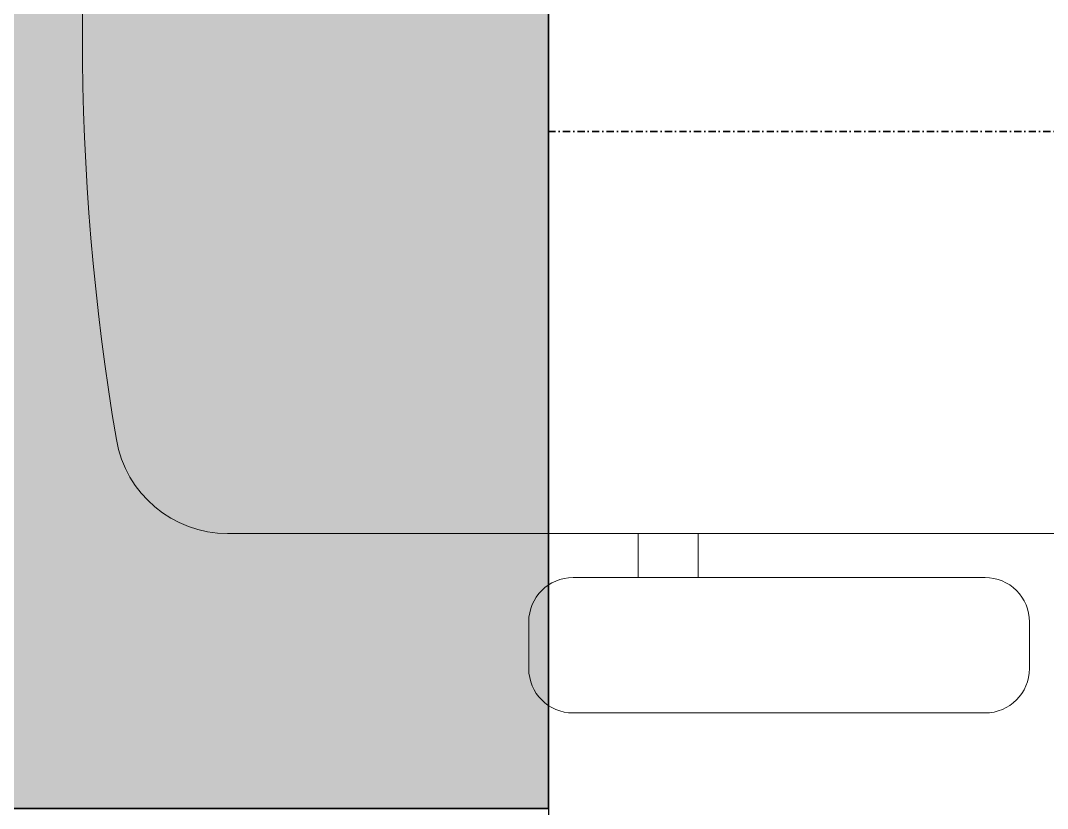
# Model space of a CAD drawing. Extents: x -12260 to 184725, y -29287 to 19916.
# Drawn here: x 32241.9 to 32696.9, y -12230 to -11880.8 of the extents above; entities that cross this region are included whole.
import ezdxf
from ezdxf.enums import TextEntityAlignment as Align

# ---------------------------------------------------------------- set-up
doc = ezdxf.new("R2010")
doc.units = 0
doc.header["$LTSCALE"] = 0.25
doc.linetypes.add('DASHDOT', pattern=[25.4, 12.7, -6.35, 0, -6.35])
doc.layers.add('01-First Floor-FUR$0$FALSE CEILING', color=251, linetype='Continuous')
for name, color, linetype, lineweight in [('01-First Floor-FUR$0$LOADING', 253, 'Continuous', 5), ('01-First Floor-FUR$0$NEW Wall', 166, 'Continuous', 5), ('E-LITE-CIRC-NUMB', 6, 'Continuous', 25), ('E-LITE-CLNG', 150, 'Continuous', 35), ('E-LITE-CLNG-CNDT', 6, 'DASHDOT', 35), ('E-LITE-CTRL', 6, 'Continuous', 25), ('E-LITE-IDEN', 6, 'Continuous', 25)]:
    doc.layers.add(name, color=color, linetype=linetype, lineweight=lineweight)
doc.styles.add('DC_SIMPLEX', font='SIMPLEX.shx', dxfattribs={"width": 0.7})

# ---------------------------------------------------------------- blocks, each defined once
blk = doc.blocks.new('*U226')
h = blk.add_hatch(color=254)
h.dxf.hatch_style = 1
h.paths.add_polyline_path([(-300, 300), (-300, -300), (300, -300), (300, 300)])
edge = h.paths.add_edge_path(flags=16)
edge.add_arc((0, 0), 45, 0, 360)
blk.add_lwpolyline([(-300, 300), (-300, -300), (300, -300), (300, 300)], close=True)
at = {"layer": 'E-LITE-CIRC-NUMB', "style": 'DC_SIMPLEX', "width": 0.7, "flags": 8}
blk.add_attdef('CIRCUIT', text='', height=200, rotation=0, dxfattribs=at).set_placement((-473.9, 300), align=Align.RIGHT)
at = {"layer": 'E-LITE-CTRL', "style": 'DC_SIMPLEX', "width": 0.7, "flags": 8}
blk.add_attdef('CONTROL', (1118.9, -935), '', height=200, rotation=360, dxfattribs=at)
at = {"layer": 'E-LITE-IDEN', "style": 'DC_SIMPLEX', "width": 0.7, "flags": 8}
blk.add_attdef('TYPE', (460.41, 457.65), '', height=200, rotation=360, dxfattribs=at)
blk = doc.blocks.new('*X334')
at = {"color": 0}
for p, q in [((5, 3), (5, 3)), ((5, 3), (5, 3)), ((5, 3), (5, 3)), ((5, 3), (5, 3)), ((5, 3), (5, 3)), ((5, 3), (5, 3)), ((5, 3), (5, 3)), ((5, 3), (5, 3)), ((5, 3), (5, 3)), ((5, 3), (5, 3)), ((5, 3), (5, 3)), ((5, 3), (5, 3)), ((5, 3), (5, 3)), ((5, 3), (5, 3)), ((5, 3), (5, 3)), ((5, 3), (5, 3)), ((5, 3), (5, 3)), ((5, 3), (5, 3)), ((5, 3), (5, 3)), ((5, 3), (5, 3)), ((5, 3), (5, 3)), ((5, 3), (5, 3)), ((5, 3), (5, 3)), ((5, 3), (5, 3)), ((5, 3), (5, 3)), ((5, 3), (5, 3)), ((5, 3), (5, 3)), ((5, 3), (5, 3)), ((5, 3), (5, 3)), ((5, 3), (5, 3)), ((5, 3), (5, 3)), ((5, 3), (5, 3)), ((5, 3), (5, 3)), ((5, 3), (5, 3)), ((5, 3), (5, 3)), ((5, 3), (5, 3)), ((5, 3), (5, 3)), ((5, 3), (5, 3)), ((5, 3), (5, 3)), ((5, 3), (5, 3)), ((5, 3), (5, 3)), ((5, 3), (5, 3)), ((5, 3), (5, 3)), ((5, 3), (5, 3)), ((5, 3), (5, 3)), ((5, 3), (5, 3)), ((5, 3), (5, 3)), ((5, 3), (5, 3)), ((5, 3), (5, 3)), ((5, 3), (5, 3)), ((5, 3), (5, 3)), ((5, 3), (5, 3)), ((5, 3), (5, 3)), ((5, 3), (5, 3)), ((5, 3), (5, 3)), ((5, 3), (5, 3)), ((5, 3), (5, 3)), ((5, 3), (5, 3)), ((5, 3), (5, 3)), ((5, 3), (5, 3)), ((5, 3), (5, 3)), ((5, 3), (5, 3)), ((5, 3), (5, 3)), ((5, 3), (5, 3)), ((5, 3), (5, 3)), ((5, 3), (5, 3)), ((6, 3), (5, 3)), ((5, 3), (5, 3)), ((6, 3), (5, 3)), ((5, 3), (5, 3)), ((6, 3), (5, 3)), ((5, 3), (5, 3)), ((6, 3), (5, 3)), ((5, 3), (5, 3)), ((5, 3), (5, 3)), ((5, 3), (5, 3)), ((5, 3), (5, 3)), ((5, 3), (5, 3)), ((5, 3), (5, 3)), ((5, 3), (5, 3)), ((5, 3), (5, 3)), ((5, 3), (5, 3)), ((5, 3), (5, 3)), ((5, 3), (5, 3)), ((5, 3), (5, 3)), ((5, 3), (5, 3)), ((5, 3), (5, 3)), ((5, 3), (5, 3)), ((5, 3), (5, 3)), ((5, 3), (5, 3)), ((5, 3), (5, 3)), ((5, 3), (5, 3)), ((5, 3), (5, 3)), ((5, 3), (5, 3)), ((5, 3), (5, 3)), ((5, 3), (5, 3)), ((6, 3), (6, 3)), ((6, 3), (6, 3)), ((6, 3), (6, 3)), ((6, 3), (6, 3)), ((6, 3), (6, 3)), ((6, 3), (6, 3)), ((6, 3), (6, 3)), ((6, 3), (6, 3)), ((6, 3), (6, 3)), ((6, 3), (6, 3)), ((6, 3), (6, 3)), ((6, 3), (6, 3)), ((6, 3), (6, 3)), ((6, 3), (6, 3)), ((6, 3), (6, 3)), ((6, 3), (6, 3)), ((6, 3), (6, 3)), ((6, 3), (6, 3)), ((6, 3), (6, 3)), ((6, 3), (6, 3)), ((6, 3), (6, 3)), ((6, 3), (6, 3)), ((6, 3), (6, 3)), ((6, 3), (6, 3)), ((6, 3), (6, 3)), ((6, 3), (6, 3)), ((6, 3), (6, 3)), ((6, 3), (6, 3)), ((6, 3), (6, 3)), ((6, 3), (6, 3)), ((6, 3), (6, 3)), ((6, 3), (6, 3)), ((6, 3), (6, 3)), ((6, 3), (6, 3)), ((6, 3), (6, 3)), ((6, 3), (6, 3)), ((6, 3), (6, 3)), ((6, 3), (6, 3)), ((6, 3), (6, 3)), ((6, 3), (6, 3)), ((6, 3), (6, 3)), ((6, 3), (6, 3)), ((6, 3), (6, 3)), ((6, 3), (6, 3)), ((6, 3), (6, 3)), ((6, 3), (6, 3)), ((6, 3), (6, 3)), ((6, 3), (6, 3)), ((6, 3), (6, 3)), ((6, 3), (6, 3)), ((6, 3), (6, 3)), ((6, 3), (6, 3)), ((6, 3), (6, 3)), ((6, 3), (6, 3)), ((6, 3), (6, 3)), ((6, 3), (6, 3)), ((6, 3), (6, 3)), ((6, 3), (6, 3)), ((6, 3), (6, 3)), ((6, 3), (6, 3)), ((6, 3), (6, 3)), ((6, 3), (6, 3)), ((6, 3), (6, 3)), ((6, 3), (6, 3)), ((6, 3), (6, 3)), ((6, 3), (6, 3)), ((6, 3), (6, 3)), ((6, 3), (6, 3)), ((6, 3), (6, 3)), ((6, 3), (6, 3)), ((6, 3), (6, 3)), ((6, 3), (6, 3)), ((6, 3), (6, 3)), ((6, 3), (6, 3)), ((6, 3), (6, 3)), ((6, 3), (6, 3)), ((6, 3), (6, 3)), ((6, 3), (6, 3)), ((6, 3), (6, 3)), ((6, 3), (6, 3)), ((6, 3), (6, 3)), ((6, 3), (6, 3)), ((6, 3), (6, 3)), ((6, 3), (6, 3)), ((6, 3), (6, 3)), ((6, 3), (6, 3)), ((6, 3), (6, 3)), ((6, 3), (6, 3)), ((6, 3), (6, 3)), ((6, 3), (6, 3)), ((6, 3), (6, 3)), ((6, 3), (6, 3)), ((6, 3), (6, 3)), ((6, 3), (6, 3)), ((6, 3), (6, 3)), ((6, 3), (6, 3)), ((6, 3), (6, 3)), ((6, 3), (6, 3)), ((6, 3), (6, 3)), ((6, 3), (6, 3)), ((6, 3), (6, 3)), ((6, 3), (6, 3)), ((6, 3), (6, 3)), ((6, 3), (6, 3)), ((6, 3), (6, 3)), ((6, 3), (6, 3)), ((6, 3), (6, 3)), ((6, 3), (6, 3)), ((6, 3), (6, 3)), ((6, 3), (6, 3)), ((6, 3), (6, 3)), ((6, 3), (6, 3)), ((6, 3), (6, 3)), ((6, 3), (6, 3)), ((6, 3), (6, 3)), ((6, 3), (6, 3)), ((6, 3), (6, 3)), ((6, 3), (6, 3)), ((6, 3), (6, 3)), ((6, 3), (6, 3)), ((6, 3), (6, 3)), ((6, 3), (6, 3)), ((6, 3), (6, 3)), ((6, 3), (6, 3)), ((6, 3), (6, 3)), ((6, 3), (6, 3)), ((6, 3), (6, 3)), ((6, 3), (6, 3)), ((6, 3), (6, 3)), ((6, 3), (6, 3)), ((6, 3), (6, 3)), ((6, 3), (6, 3)), ((6, 3), (6, 3)), ((6, 3), (6, 3)), ((6, 3), (6, 3)), ((6, 3), (6, 3)), ((6, 3), (6, 3)), ((6, 3), (6, 3)), ((6, 3), (6, 3)), ((6, 3), (6, 3)), ((6, 3), (6, 3)), ((6, 3), (6, 3)), ((6, 3), (6, 3)), ((6, 3), (6, 3)), ((6, 3), (6, 3)), ((6, 3), (6, 3)), ((6, 3), (6, 3)), ((6, 3), (6, 3)), ((6, 3), (6, 3)), ((6, 3), (6, 3)), ((6, 3), (6, 3)), ((6, 3), (6, 3)), ((6, 3), (6, 3)), ((6, 3), (6, 3)), ((6, 3), (6, 3)), ((6, 3), (6, 3)), ((6, 3), (6, 3)), ((6, 3), (6, 3)), ((6, 3), (6, 3)), ((6, 3), (6, 3)), ((6, 3), (6, 3)), ((6, 3), (6, 3)), ((6, 3), (6, 3)), ((6, 3), (6, 3)), ((6, 3), (6, 3)), ((6, 3), (6, 3)), ((6, 3), (6, 3)), ((6, 3), (6, 3)), ((6, 3), (6, 3)), ((6, 3), (6, 3)), ((6, 3), (6, 3)), ((6, 3), (6, 3)), ((6, 3), (6, 3)), ((6, 3), (6, 3)), ((6, 3), (6, 3)), ((6, 3), (6, 3)), ((6, 3), (6, 3)), ((6, 3), (6, 3)), ((6, 3), (6, 3)), ((6, 3), (6, 3)), ((6, 3), (6, 3)), ((6, 3), (6, 3)), ((6, 3), (6, 3)), ((6, 3), (6, 3)), ((6, 3), (6, 3)), ((6, 3), (6, 3)), ((6, 3), (6, 3)), ((6, 3), (6, 3)), ((6, 3), (6, 3)), ((6, 3), (6, 3)), ((6, 3), (6, 3)), ((6, 3), (6, 3)), ((6, 3), (6, 3)), ((6, 3), (6, 3)), ((6, 3), (6, 3)), ((6, 3), (6, 3)), ((6, 3), (6, 3)), ((6, 3), (6, 3)), ((6, 3), (6, 3)), ((6, 3), (6, 3)), ((6, 3), (6, 3)), ((6, 3), (6, 3)), ((6, 3), (6, 3)), ((6, 3), (6, 3)), ((6, 3), (5, 3)), ((6, 3), (5, 3)), ((6, 3), (5, 3)), ((6, 3), (5, 3)), ((6, 3), (5, 3)), ((6, 3), (6, 3)), ((6, 3), (6, 3)), ((6, 3), (6, 3)), ((6, 3), (6, 3)), ((6, 3), (6, 3)), ((6, 3), (6, 3)), ((6, 3), (6, 3)), ((6, 3), (6, 3)), ((6, 3), (6, 3)), ((6, 3), (6, 3)), ((6, 3), (6, 3)), ((6, 3), (6, 3)), ((6, 3), (6, 3)), ((6, 3), (6, 3)), ((6, 3), (6, 3)), ((6, 3), (6, 3)), ((6, 3), (6, 3)), ((6, 3), (6, 3)), ((6, 3), (6, 3)), ((6, 3), (6, 3)), ((6, 3), (6, 3)), ((6, 3), (6, 3)), ((6, 3), (6, 3)), ((6, 3), (6, 3)), ((6, 3), (6, 3)), ((6, 3), (6, 3)), ((6, 3), (6, 3)), ((6, 3), (6, 3)), ((6, 3), (6, 3)), ((6, 3), (6, 3)), ((6, 3), (6, 3)), ((6, 3), (6, 3)), ((6, 3), (6, 3)), ((6, 3), (6, 3)), ((6, 3), (6, 3)), ((6, 3), (6, 3)), ((6, 3), (6, 3)), ((6, 3), (6, 3)), ((6, 3), (6, 3)), ((6, 3), (6, 3)), ((6, 3), (6, 3)), ((6, 3), (6, 3)), ((6, 3), (6, 3)), ((6, 3), (6, 3)), ((6, 3), (6, 3)), ((6, 3), (6, 3)), ((6, 3), (6, 3)), ((6, 3), (6, 3)), ((6, 3), (6, 3)), ((6, 3), (6, 3)), ((6, 3), (6, 3)), ((6, 3), (6, 3)), ((6, 3), (6, 3)), ((6, 3), (6, 3)), ((6, 3), (6, 3)), ((6, 3), (6, 3)), ((6, 3), (6, 3)), ((6, 3), (6, 3)), ((6, 3), (6, 3)), ((6, 3), (6, 3)), ((6, 3), (6, 3)), ((6, 3), (6, 3)), ((6, 3), (6, 3)), ((6, 3), (6, 3)), ((6, 3), (6, 3)), ((6, 3), (6, 3)), ((6, 3), (6, 3)), ((6, 3), (6, 3)), ((6, 3), (6, 3)), ((6, 3), (6, 3)), ((6, 3), (6, 3)), ((6, 3), (6, 3)), ((6, 3), (6, 3)), ((6, 3), (6, 3)), ((6, 3), (6, 3)), ((6, 3), (6, 3)), ((6, 3), (6, 3)), ((6, 3), (6, 3)), ((6, 3), (6, 3)), ((6, 3), (6, 3)), ((6, 3), (6, 3)), ((6, 3), (6, 3)), ((6, 3), (6, 3)), ((6, 3), (6, 3)), ((6, 3), (6, 3)), ((6, 3), (6, 3)), ((6, 3), (6, 3)), ((6, 3), (6, 3)), ((6, 3), (6, 3)), ((6, 3), (6, 3)), ((6, 3), (6, 3)), ((6, 3), (6, 3)), ((6, 3), (6, 3)), ((6, 3), (6, 3)), ((6, 3), (6, 3)), ((6, 3), (6, 3)), ((6, 3), (6, 3)), ((6, 3), (6, 3)), ((6, 3), (6, 3)), ((6, 3), (6, 3)), ((6, 3), (6, 3)), ((6, 3), (6, 3)), ((6, 3), (6, 3)), ((6, 3), (6, 3)), ((6, 3), (6, 3)), ((6, 3), (6, 3)), ((6, 3), (6, 3)), ((6, 3), (6, 3)), ((6, 3), (6, 3)), ((6, 3), (6, 3)), ((6, 3), (6, 3)), ((6, 3), (6, 3)), ((6, 3), (6, 3)), ((6, 3), (6, 3)), ((6, 3), (6, 3)), ((6, 3), (6, 3)), ((6, 3), (6, 3)), ((6, 3), (6, 3)), ((6, 3), (6, 3)), ((6, 3), (6, 3)), ((6, 3), (6, 3)), ((6, 3), (6, 3)), ((6, 3), (6, 3)), ((6, 3), (6, 3)), ((6, 3), (6, 3)), ((6, 3), (6, 3)), ((6, 3), (6, 3)), ((6, 3), (6, 3)), ((6, 3), (6, 3)), ((6, 3), (6, 3)), ((6, 3), (6, 3)), ((6, 3), (6, 3)), ((6, 3), (6, 3)), ((6, 3), (6, 3)), ((6, 3), (6, 3)), ((6, 3), (6, 3)), ((6, 3), (6, 3)), ((6, 3), (6, 3)), ((6, 3), (6, 3)), ((6, 3), (6, 3)), ((6, 3), (6, 3)), ((6, 3), (6, 3)), ((6, 3), (6, 3)), ((6, 3), (6, 3)), ((6, 3), (6, 3)), ((6, 3), (6, 3)), ((6, 3), (6, 3)), ((6, 3), (6, 3)), ((6, 3), (6, 3)), ((6, 3), (6, 3)), ((6, 3), (6, 3)), ((6, 3), (6, 3)), ((6, 3), (6, 3)), ((6, 3), (6, 3)), ((6, 3), (6, 3)), ((6, 3), (6, 3)), ((6, 3), (6, 3)), ((6, 3), (6, 3)), ((6, 3), (6, 3)), ((6, 3), (6, 3)), ((6, 3), (6, 3)), ((6, 3), (6, 3)), ((6, 3), (6, 3)), ((6, 3), (6, 3)), ((6, 3), (6, 3)), ((6, 3), (6, 3)), ((6, 3), (6, 3)), ((6, 3), (6, 3)), ((6, 3), (6, 3)), ((6, 3), (6, 3)), ((6, 3), (6, 3)), ((6, 3), (6, 3)), ((6, 3), (6, 3)), ((6, 3), (6, 3)), ((6, 3), (6, 3)), ((6, 3), (6, 3)), ((6, 3), (6, 3)), ((6, 3), (6, 3)), ((6, 3), (6, 3)), ((6, 3), (6, 3)), ((6, 3), (6, 3)), ((6, 3), (6, 3)), ((6, 3), (6, 3)), ((6, 3), (6, 3)), ((6, 3), (6, 3)), ((6, 3), (6, 3)), ((6, 3), (6, 3)), ((6, 3), (6, 3)), ((6, 3), (6, 3)), ((6, 3), (6, 3)), ((6, 3), (6, 3)), ((6, 3), (6, 3)), ((6, 3), (6, 3)), ((6, 3), (6, 3)), ((6, 3), (6, 3)), ((6, 3), (6, 3)), ((6, 3), (6, 3)), ((6, 3), (6, 3)), ((6, 3), (6, 3)), ((6, 3), (6, 3)), ((6, 3), (6, 3)), ((6, 3), (6, 3)), ((6, 3), (6, 3)), ((6, 3), (6, 3)), ((6, 3), (6, 3)), ((6, 3), (6, 3)), ((6, 3), (6, 3)), ((6, 3), (6, 3)), ((6, 3), (6, 3)), ((6, 3), (6, 3)), ((6, 3), (6, 3)), ((6, 3), (6, 3)), ((6, 3), (6, 3)), ((6, 3), (6, 3)), ((6, 3), (6, 3)), ((6, 3), (6, 3)), ((6, 3), (6, 3)), ((6, 3), (6, 3)), ((6, 3), (6, 3)), ((6, 3), (6, 3)), ((6, 3), (6, 3)), ((6, 3), (6, 3)), ((6, 3), (6, 3)), ((6, 3), (6, 3)), ((6, 3), (6, 3)), ((6, 3), (6, 3)), ((6, 3), (6, 3)), ((6, 3), (6, 3)), ((6, 3), (6, 3)), ((6, 3), (6, 3)), ((6, 3), (6, 3)), ((6, 3), (6, 3)), ((6, 3), (6, 3)), ((6, 3), (6, 3)), ((6, 3), (6, 3)), ((6, 3), (6, 3)), ((6, 3), (6, 3)), ((6, 3), (6, 3)), ((6, 3), (6, 3)), ((6, 3), (6, 3)), ((6, 3), (6, 3)), ((6, 3), (6, 3)), ((6, 3), (6, 3)), ((6, 3), (6, 3)), ((6, 3), (6, 3)), ((6, 3), (6, 3)), ((6, 3), (6, 3)), ((6, 3), (6, 3)), ((6, 3), (6, 3)), ((6, 3), (6, 3)), ((6, 3), (6, 3)), ((6, 3), (6, 3)), ((6, 3), (6, 3)), ((6, 3), (6, 3)), ((6, 3), (6, 3)), ((6, 3), (6, 3)), ((6, 3), (6, 3)), ((6, 3), (6, 3)), ((6, 3), (6, 3)), ((6, 3), (6, 3)), ((6, 3), (6, 3)), ((6, 3), (6, 3)), ((6, 3), (6, 3)), ((6, 3), (6, 3)), ((6, 3), (6, 3)), ((6, 3), (6, 3)), ((6, 3), (6, 3)), ((6, 3), (6, 3)), ((6, 3), (6, 3)), ((6, 3), (6, 3)), ((6, 3), (6, 3)), ((6, 3), (6, 3)), ((6, 3), (6, 3)), ((6, 3), (6, 3)), ((6, 3), (6, 3)), ((6, 3), (6, 3)), ((6, 3), (6, 3)), ((6, 3), (6, 3)), ((6, 3), (6, 3)), ((6, 3), (6, 3)), ((6, 3), (6, 3)), ((6, 3), (6, 3)), ((6, 3), (6, 3)), ((6, 3), (6, 3)), ((6, 3), (6, 3)), ((6, 3), (6, 3)), ((6, 3), (6, 3)), ((6, 3), (6, 3)), ((6, 3), (6, 3)), ((6, 3), (6, 3)), ((6, 3), (6, 3)), ((6, 3), (6, 3)), ((6, 3), (6, 3)), ((6, 3), (6, 3)), ((6, 3), (6, 3)), ((6, 3), (6, 3)), ((6, 3), (6, 3)), ((6, 3), (6, 3)), ((6, 3), (6, 3)), ((6, 3), (6, 3)), ((6, 3), (6, 3)), ((6, 3), (6, 3)), ((6, 3), (6, 3)), ((6, 3), (6, 3)), ((6, 3), (6, 3)), ((6, 3), (6, 3)), ((6, 3), (6, 3)), ((6, 3), (6, 3)), ((6, 3), (6, 3)), ((6, 3), (6, 3)), ((6, 3), (6, 3)), ((6, 3), (6, 3)), ((6, 3), (6, 3)), ((6, 3), (6, 3)), ((6, 3), (6, 3)), ((6, 3), (6, 3)), ((6, 3), (6, 3))]:
    blk.add_line(p, q, dxfattribs=at)
blk = doc.blocks.new('*X335')
at = {"color": 0}
for p, q in [((13, 1), (13, 1)), ((13, 1), (13, 1)), ((13, 1), (13, 1)), ((13, 1), (13, 1)), ((13, 1), (13, 1)), ((13, 1), (13, 1)), ((13, 1), (13, 1)), ((13, 1), (13, 1)), ((13, 1), (13, 1)), ((13, 1), (13, 1)), ((13, 1), (13, 1)), ((13, 1), (13, 1)), ((13, 1), (13, 1)), ((13, 1), (13, 1)), ((13, 1), (13, 1)), ((13, 1), (14, 1)), ((13, 1), (14, 1)), ((13, 1), (14, 1)), ((13, 1), (13, 1)), ((13, 1), (13, 1)), ((13, 1), (13, 1)), ((13, 1), (13, 1)), ((13, 1), (13, 1)), ((13, 1), (13, 1)), ((13, 1), (13, 1)), ((13, 1), (13, 1)), ((13, 1), (13, 1)), ((13, 1), (13, 1)), ((13, 1), (13, 1)), ((13, 1), (13, 1)), ((13, 1), (13, 1)), ((13, 1), (13, 1)), ((13, 1), (13, 1)), ((13, 1), (13, 1)), ((13, 1), (13, 1)), ((13, 1), (13, 1)), ((13, 1), (13, 1)), ((13, 1), (13, 1)), ((13, 1), (13, 1)), ((13, 1), (13, 1)), ((13, 1), (13, 1)), ((13, 1), (13, 1)), ((13, 1), (13, 1)), ((13, 1), (13, 1)), ((13, 1), (13, 1)), ((13, 1), (13, 1)), ((13, 1), (13, 1)), ((13, 1), (13, 1)), ((13, 1), (13, 1)), ((13, 1), (13, 1)), ((13, 1), (13, 1)), ((13, 1), (13, 1)), ((13, 1), (13, 1)), ((13, 1), (13, 1)), ((13, 1), (13, 1)), ((13, 1), (13, 1)), ((13, 1), (13, 1)), ((13, 1), (13, 1)), ((13, 1), (13, 1)), ((13, 1), (13, 1)), ((13, 1), (13, 1)), ((13, 1), (13, 1)), ((13, 1), (13, 1)), ((13, 1), (13, 1)), ((13, 1), (13, 1)), ((13, 1), (13, 1)), ((13, 1), (13, 1)), ((13, 1), (13, 1)), ((13, 1), (13, 1)), ((13, 1), (13, 1)), ((13, 1), (13, 1)), ((13, 1), (13, 1)), ((13, 1), (13, 1)), ((13, 1), (13, 1)), ((13, 1), (13, 1)), ((13, 1), (13, 1)), ((13, 1), (13, 1)), ((13, 1), (13, 1)), ((13, 1), (13, 1)), ((13, 1), (13, 1)), ((13, 1), (13, 1)), ((13, 1), (13, 1)), ((13, 1), (13, 1)), ((13, 1), (13, 1)), ((13, 1), (13, 1)), ((13, 1), (13, 1)), ((13, 1), (13, 1)), ((13, 1), (13, 1)), ((13, 1), (13, 1)), ((13, 1), (13, 1)), ((13, 1), (13, 1)), ((13, 1), (13, 1)), ((13, 1), (13, 1)), ((13, 1), (13, 1)), ((13, 1), (13, 1)), ((13, 1), (13, 1)), ((13, 1), (13, 1)), ((13, 1), (13, 1)), ((13, 1), (13, 1)), ((13, 1), (13, 1)), ((13, 1), (13, 1)), ((13, 1), (13, 1)), ((13, 1), (13, 1)), ((13, 1), (13, 1)), ((13, 1), (13, 1)), ((13, 1), (13, 1)), ((13, 1), (13, 1)), ((13, 1), (13, 1)), ((13, 1), (13, 1)), ((13, 1), (13, 1)), ((13, 1), (13, 1)), ((13, 1), (13, 1)), ((13, 1), (13, 1)), ((13, 1), (13, 1)), ((13, 1), (13, 1)), ((13, 1), (13, 1)), ((13, 1), (13, 1)), ((13, 1), (13, 1)), ((13, 1), (13, 1)), ((13, 1), (13, 1)), ((13, 1), (13, 1)), ((13, 1), (13, 1)), ((13, 1), (13, 1)), ((13, 1), (14, 1)), ((13, 0), (13, 0)), ((13, 0), (13, 0)), ((13, 0), (13, 0)), ((13, 0), (13, 0)), ((13, 0), (13, 0)), ((13, 0), (13, 0)), ((13, 0), (13, 0)), ((13, 0), (13, 0)), ((13, 0), (13, 0)), ((13, 0), (13, 0)), ((13, 0), (13, 0)), ((13, 0), (13, 0)), ((13, 0), (13, 0)), ((13, 0), (13, 0)), ((13, 0), (13, 0)), ((13, 0), (13, 0)), ((13, 0), (13, 0)), ((13, 0), (13, 0)), ((13, 0), (13, 0)), ((13, 0), (13, 0)), ((13, 0), (13, 0)), ((13, 0), (13, 0)), ((13, 0), (13, 0)), ((13, 0), (13, 0)), ((13, 0), (13, 0)), ((13, 0), (13, 0)), ((13, 0), (13, 0)), ((13, 0), (13, 0)), ((13, 0), (13, 0)), ((13, 0), (13, 0)), ((13, 0), (13, 0)), ((13, 0), (13, 0)), ((13, 0), (13, 0)), ((13, 0), (13, 0)), ((13, 0), (13, 0)), ((13, 0), (13, 0)), ((13, 0), (13, 0)), ((13, 0), (13, 0)), ((13, 0), (13, 0)), ((13, 0), (13, 0)), ((13, 0), (13, 0)), ((13, 0), (13, 0)), ((13, 0), (13, 0)), ((13, 0), (13, 0)), ((13, 0), (13, 0)), ((13, 0), (13, 0)), ((13, 0), (13, 0)), ((13, 0), (13, 0)), ((13, 0), (14, 0)), ((13, 0), (14, 0)), ((13, 0), (13, 0)), ((13, 0), (14, 0)), ((14, 1), (14, 1)), ((14, 1), (14, 1)), ((14, 1), (14, 1)), ((14, 1), (14, 1)), ((14, 1), (14, 1)), ((14, 1), (14, 1)), ((14, 1), (14, 1)), ((14, 1), (14, 1)), ((14, 1), (14, 1)), ((14, 1), (14, 1)), ((14, 1), (14, 1)), ((14, 1), (14, 1)), ((14, 1), (14, 1)), ((14, 1), (14, 1)), ((14, 1), (14, 1)), ((14, 1), (14, 1)), ((14, 1), (14, 1)), ((14, 1), (14, 1)), ((14, 1), (14, 1)), ((14, 1), (14, 1)), ((14, 1), (14, 1)), ((14, 1), (14, 1)), ((14, 1), (14, 1)), ((14, 1), (14, 1)), ((14, 1), (14, 1)), ((14, 1), (14, 1)), ((14, 1), (14, 1)), ((14, 1), (14, 1)), ((14, 1), (14, 1)), ((14, 1), (14, 1)), ((14, 1), (14, 1)), ((14, 1), (14, 1)), ((14, 1), (14, 1)), ((14, 1), (14, 1)), ((14, 1), (14, 1)), ((14, 1), (14, 1)), ((14, 1), (14, 1)), ((14, 1), (14, 1)), ((14, 1), (14, 1)), ((14, 1), (14, 1)), ((14, 1), (14, 1)), ((14, 1), (14, 1)), ((14, 1), (14, 1)), ((14, 1), (14, 1)), ((14, 1), (14, 1)), ((14, 1), (14, 1)), ((14, 1), (14, 1)), ((14, 1), (14, 1)), ((14, 1), (14, 1)), ((14, 1), (14, 1)), ((14, 1), (14, 1)), ((14, 1), (14, 1)), ((14, 1), (14, 1)), ((14, 1), (14, 1)), ((14, 1), (14, 1)), ((14, 1), (14, 1)), ((14, 1), (14, 1)), ((14, 1), (14, 1)), ((14, 1), (14, 1)), ((14, 1), (14, 1)), ((14, 1), (14, 1)), ((14, 1), (14, 1)), ((14, 1), (14, 1)), ((14, 1), (14, 1)), ((14, 1), (14, 1)), ((14, 1), (14, 1)), ((14, 1), (14, 1)), ((14, 1), (14, 1)), ((14, 1), (14, 1)), ((14, 1), (14, 1)), ((14, 1), (14, 1)), ((14, 1), (14, 1)), ((14, 1), (14, 1)), ((14, 1), (14, 1)), ((14, 1), (14, 1)), ((14, 1), (14, 1)), ((14, 1), (14, 1)), ((14, 1), (14, 1)), ((14, 1), (14, 1)), ((14, 1), (14, 1)), ((14, 1), (14, 1)), ((14, 1), (14, 1)), ((14, 1), (14, 1)), ((14, 1), (14, 1)), ((14, 1), (14, 1)), ((14, 1), (14, 1)), ((14, 1), (14, 1)), ((14, 1), (14, 1)), ((14, 1), (14, 1)), ((14, 1), (14, 1)), ((14, 1), (14, 1)), ((14, 1), (14, 1)), ((14, 1), (14, 1)), ((14, 1), (14, 1)), ((14, 0), (14, 0)), ((14, 0), (14, 0)), ((14, 0), (14, 0)), ((14, 0), (14, 0)), ((14, 0), (14, 0)), ((14, 0), (14, 0)), ((14, 0), (14, 0)), ((14, 0), (14, 0)), ((14, 0), (14, 0)), ((14, 0), (14, 0)), ((14, 0), (14, 0)), ((14, 0), (14, 0)), ((14, 0), (14, 0)), ((14, 0), (14, 0)), ((14, 0), (14, 0)), ((14, 0), (14, 0)), ((14, 0), (14, 0)), ((14, 0), (14, 0)), ((14, 0), (14, 0)), ((14, 0), (14, 0)), ((14, 0), (14, 0)), ((14, 0), (14, 0)), ((14, 0), (14, 0)), ((14, 0), (14, 0)), ((14, 0), (14, 0)), ((14, 0), (14, 0)), ((14, 0), (14, 0)), ((14, 0), (14, 0)), ((14, 0), (14, 0)), ((14, 0), (14, 0)), ((14, 0), (14, 0)), ((14, 0), (14, 0)), ((14, 0), (14, 0)), ((14, 0), (14, 0)), ((14, 0), (14, 0)), ((14, 0), (14, 0)), ((14, 0), (14, 0)), ((14, 0), (14, 0)), ((14, 0), (14, 0)), ((14, 0), (14, 0)), ((14, 0), (14, 0)), ((14, 0), (14, 0)), ((14, 0), (14, 0)), ((14, 0), (14, 0)), ((14, 0), (14, 0)), ((14, 0), (14, 0)), ((14, 0), (14, 0)), ((14, 0), (14, 0)), ((13, 0), (13, 0)), ((13, 0), (14, 0)), ((13, 0), (13, 0)), ((13, 0), (14, 0)), ((13, 0), (13, 0)), ((13, 0), (14, 0)), ((13, 0), (13, 0)), ((13, 0), (13, 0)), ((13, 0), (13, 0)), ((13, 0), (13, 0)), ((13, 0), (14, 0)), ((13, 0), (13, 0)), ((13, 0), (14, 0)), ((13, 0), (13, 0)), ((13, 0), (14, 0)), ((13, 0), (13, 0)), ((13, 0), (14, 0)), ((13, 0), (13, 0)), ((13, 0), (14, 0)), ((13, 0), (13, 0)), ((13, 0), (14, 0)), ((13, 0), (13, 0)), ((13, 0), (14, 0)), ((13, 0), (13, 0)), ((13, 0), (13, 0)), ((13, 0), (13, 0)), ((13, 0), (14, 0)), ((13, 0), (13, 0)), ((13, 0), (14, 0)), ((13, 0), (13, 0)), ((13, 0), (14, 0)), ((13, 0), (13, 0)), ((13, 0), (14, 0)), ((13, 0), (13, 0)), ((13, 0), (13, 0)), ((13, 0), (13, 0)), ((13, 0), (13, 0)), ((13, 0), (13, 0)), ((13, 0), (13, 0)), ((13, 0), (13, 0)), ((13, 0), (13, 0)), ((13, 0), (13, 0)), ((13, 0), (13, 0)), ((13, 0), (13, 0)), ((13, 0), (13, 0)), ((13, 0), (13, 0)), ((13, 0), (13, 0)), ((13, 0), (13, 0)), ((13, 0), (13, 0)), ((13, 0), (13, 0)), ((13, 0), (13, 0)), ((13, 0), (13, 0)), ((13, 0), (13, 0)), ((13, 0), (13, 0)), ((13, 0), (13, 0)), ((13, 0), (13, 0)), ((13, 0), (13, 0)), ((13, 0), (13, 0)), ((13, 0), (13, 0)), ((13, 0), (13, 0)), ((13, 0), (13, 0)), ((13, 0), (13, 0)), ((13, 0), (13, 0)), ((13, 0), (13, 0)), ((13, -1), (13, -1)), ((13, -1), (13, -1)), ((13, -1), (13, -1)), ((13, -1), (13, -1)), ((13, -1), (13, -1)), ((13, -1), (14, -1)), ((13, -1), (13, -1)), ((14, 0), (14, 0)), ((14, 0), (14, 0)), ((14, 0), (14, 0)), ((14, 0), (14, 0)), ((14, 0), (14, 0)), ((14, 0), (14, 0)), ((14, 0), (14, 0)), ((14, 0), (14, 0)), ((14, 0), (14, 0)), ((14, 0), (14, 0)), ((14, 0), (14, 0)), ((14, 0), (14, 0)), ((14, 0), (14, 0)), ((14, 0), (14, 0)), ((14, 0), (14, 0)), ((13, 0), (14, 0)), ((14, 0), (14, 0)), ((14, 0), (14, 0)), ((14, 0), (14, 0)), ((14, 0), (14, 0)), ((14, 0), (14, 0)), ((14, 0), (14, 0)), ((14, 0), (14, 0)), ((14, 0), (14, 0)), ((14, 0), (14, 0)), ((14, 0), (14, 0)), ((14, 0), (14, 0)), ((14, 0), (14, 0)), ((14, 0), (14, 0)), ((14, 0), (14, 0)), ((14, 0), (14, 0)), ((14, 0), (14, 0)), ((14, 0), (14, 0)), ((14, 0), (14, 0)), ((14, 0), (14, 0)), ((14, 0), (14, 0)), ((14, 0), (14, 0)), ((14, 0), (14, 0)), ((14, 0), (14, 0)), ((14, 0), (14, 0)), ((14, 0), (14, 0)), ((14, 0), (14, 0)), ((14, 0), (14, 0)), ((14, 0), (14, 0)), ((14, 0), (14, 0)), ((14, 0), (14, 0)), ((14, 0), (14, 0)), ((14, 0), (14, 0)), ((14, 0), (14, 0)), ((14, 0), (14, 0)), ((14, -1), (14, -1)), ((14, -1), (14, -1)), ((14, -1), (14, -1)), ((14, -1), (14, -1)), ((14, -1), (14, -1))]:
    blk.add_line(p, q, dxfattribs=at)
blk = doc.blocks.new('01-First Floor-FUR$0$GF21018-P')
at = {"color": 0}
for p, q in [((0.22049, 0.47563), (0.22049, 0.0675)), ((0.25963, 0.34221), (0.2804, 0.34221)), ((0.24001, 0.32259), (0.24001, 0.14)), ((0.30001, 0.32259), (0.30001, 0.14)), ((0.22049, 0.29372), (0.24001, 0.29372)), ((0.22049, 0.26708), (0.24001, 0.26708)), ((0.25963, 0.12039), (0.2804, 0.12039))]:
    blk.add_line(p, q, dxfattribs=at)
for points in [[(0.24001, 0.29372), (0.24001, 0.29372), (0.24001, 0.29372), (0.24001, 0.29372), (0.24001, 0.29372), (0.24001, 0.29372), (0.24001, 0.29372), (0.24001, 0.29372), (0.24001, 0.29372), (0.24001, 0.29372), (0.24001, 0.29372), (0.24001, 0.29372), (0.24001, 0.29372), (0.24001, 0.29372), (0.24001, 0.29372), (0.24001, 0.29372), (0.24001, 0.29372), (0.24001, 0.29372), (0.24001, 0.29372), (0.24001, 0.29372), (0.24001, 0.29372), (0.24001, 0.29372), (0.24001, 0.29372), (0.24001, 0.29372), (0.24001, 0.29372), (0.24001, 0.29372), (0.24001, 0.29372), (0.24001, 0.29372), (0.24001, 0.29372), (0.24001, 0.29372), (0.24001, 0.29372), (0.24001, 0.29372), (0.24001, 0.29372), (0.24001, 0.29372), (0.24001, 0.29372), (0.24001, 0.29372), (0.24001, 0.29372), (0.24001, 0.29372), (0.24001, 0.29372), (0.24001, 0.29372), (0.24001, 0.29372), (0.24001, 0.29372), (0.24001, 0.29372), (0.24001, 0.29372), (0.24001, 0.29372), (0.24001, 0.29372), (0.24001, 0.29372), (0.24001, 0.29372), (0.24001, 0.29372), (0.24001, 0.29372), (0.24001, 0.29372), (0.24001, 0.29372), (0.24001, 0.29372), (0.24001, 0.29372), (0.24001, 0.29372), (0.24001, 0.29372), (0.24001, 0.29372), (0.24001, 0.29372), (0.24001, 0.29372), (0.24001, 0.29372), (0.24001, 0.29372), (0.24001, 0.29372), (0.24001, 0.29372), (0.24001, 0.29372), (0.24001, 0.29372), (0.24001, 0.29372), (0.24001, 0.29372), (0.24001, 0.29372), (0.24001, 0.29372), (0.24001, 0.29372), (0.24001, 0.29372), (0.24001, 0.29372), (0.24001, 0.29372), (0.24001, 0.29372), (0.24001, 0.29372), (0.24001, 0.29372), (0.24001, 0.29372), (0.24001, 0.29372), (0.24001, 0.29372), (0.24001, 0.29372), (0.24001, 0.29372), (0.24001, 0.29372), (0.24001, 0.29372), (0.24001, 0.29372), (0.24001, 0.29372), (0.24001, 0.29372), (0.24001, 0.29372), (0.24001, 0.29372), (0.24001, 0.29372), (0.24001, 0.29372), (0.24001, 0.29372), (0.24001, 0.29372), (0.24001, 0.29372), (0.24001, 0.29372), (0.24001, 0.29372), (0.24001, 0.29372), (0.24001, 0.29372), (0.24001, 0.29372), (0.24001, 0.29372), (0.24001, 0.29372), (0.24001, 0.29372), (0.24001, 0.29372), (0.24001, 0.29372), (0.24001, 0.29372), (0.24001, 0.29372), (0.24001, 0.29372), (0.24001, 0.29372), (0.24001, 0.29372), (0.24001, 0.29372), (0.24001, 0.29372), (0.24001, 0.29372), (0.24001, 0.29372), (0.24001, 0.29372), (0.24001, 0.29372), (0.24001, 0.29372), (0.24001, 0.29372), (0.24001, 0.29372), (0.24001, 0.29372), (0.24001, 0.29372), (0.24001, 0.29372), (0.24001, 0.29372), (0.24001, 0.29372), (0.24001, 0.29372), (0.24001, 0.29372), (0.24001, 0.29372), (0.24001, 0.29372), (0.24001, 0.29372), (0.24001, 0.29372), (0.24001, 0.29372), (0.24001, 0.29372), (0.24001, 0.29372), (0.24001, 0.29372), (0.24001, 0.29372), (0.24001, 0.29372), (0.24001, 0.29372), (0.24001, 0.29372), (0.24001, 0.29372), (0.24001, 0.29372), (0.24001, 0.29372), (0.24001, 0.29372), (0.24001, 0.29372), (0.24001, 0.29372), (0.24001, 0.29372), (0.24001, 0.29372), (0.24001, 0.29372), (0.24001, 0.29372), (0.24001, 0.29372), (0.24001, 0.29372), (0.24001, 0.29372), (0.24001, 0.29372), (0.24001, 0.29372), (0.24001, 0.29372), (0.24001, 0.29372), (0.24001, 0.29372), (0.24001, 0.29372), (0.24001, 0.29372), (0.24001, 0.29372), (0.24001, 0.29372), (0.24001, 0.29372), (0.24001, 0.29372), (0.24001, 0.29372), (0.24001, 0.29372), (0.24001, 0.29372), (0.24001, 0.29372), (0.24001, 0.29372), (0.24001, 0.29372), (0.24001, 0.29372), (0.24001, 0.29372), (0.24001, 0.29372), (0.24001, 0.29372), (0.24001, 0.29372), (0.24001, 0.29372), (0.24001, 0.29372), (0.24001, 0.29372), (0.24001, 0.29372), (0.24001, 0.29372), (0.24001, 0.29372), (0.24001, 0.29372), (0.24001, 0.29372), (0.24001, 0.29372), (0.24001, 0.29372), (0.24001, 0.29372), (0.24001, 0.29372), (0.24001, 0.29372), (0.24001, 0.29372), (0.24001, 0.29372), (0.24001, 0.29372), (0.24001, 0.29372), (0.24001, 0.29372), (0.24001, 0.29372), (0.24001, 0.29372), (0.24001, 0.29372), (0.24001, 0.29372), (0.24001, 0.29372), (0.24001, 0.29372), (0.24001, 0.29372), (0.24001, 0.29372), (0.24001, 0.29372), (0.24001, 0.29372), (0.24001, 0.29372), (0.24001, 0.29372), (0.24001, 0.29372), (0.24001, 0.29372), (0.24001, 0.29372), (0.24001, 0.29372), (0.24001, 0.29372), (0.24001, 0.29372), (0.24001, 0.29372), (0.24001, 0.29372), (0.24001, 0.29372), (0.24001, 0.29372), (0.24001, 0.29372), (0.24001, 0.29372), (0.24001, 0.29372), (0.24001, 0.29372), (0.24001, 0.29372), (0.24001, 0.29372), (0.24001, 0.29372), (0.24001, 0.29372), (0.24001, 0.29372), (0.24001, 0.29372), (0.24001, 0.29372), (0.24001, 0.29372), (0.24001, 0.29372), (0.24001, 0.29372), (0.24001, 0.29372), (0.24001, 0.29372), (0.24001, 0.29372), (0.24001, 0.29372), (0.24001, 0.29372), (0.24001, 0.29372), (0.24001, 0.29372), (0.24001, 0.29372), (0.24001, 0.29372), (0.24001, 0.29372), (0.24001, 0.29372), (0.24001, 0.29372), (0.24001, 0.29372), (0.24001, 0.29372), (0.24001, 0.29372), (0.24001, 0.29372), (0.24001, 0.29372), (0.24001, 0.29372), (0.24001, 0.29372), (0.24001, 0.29372), (0.24001, 0.29372), (0.24001, 0.29372), (0.24001, 0.29372), (0.24001, 0.29372), (0.24001, 0.29372), (0.24001, 0.29372), (0.24001, 0.29372), (0.24001, 0.29372), (0.24001, 0.29372), (0.24001, 0.29372), (0.24001, 0.29372), (0.24001, 0.29372), (0.24001, 0.29372), (0.24001, 0.29372), (0.24001, 0.29372), (0.24001, 0.29372), (0.24001, 0.29372), (0.24001, 0.29372), (0.24001, 0.29372), (0.24001, 0.29372), (0.24001, 0.29372), (0.24001, 0.29372), (0.24001, 0.29372), (0.24001, 0.29372), (0.24001, 0.29372), (0.24001, 0.29372), (0.24001, 0.29372), (0.24001, 0.29372), (0.24001, 0.29372), (0.24001, 0.29372), (0.24001, 0.29372), (0.24001, 0.29372)], [(0.24001, 0.29372), (0.24001, 0.29372), (0.24001, 0.29372), (0.24001, 0.29372), (0.24001, 0.29372), (0.24001, 0.29372), (0.24001, 0.29372), (0.24001, 0.29372), (0.24001, 0.29372), (0.24001, 0.29372), (0.24001, 0.29372), (0.24001, 0.29372), (0.24001, 0.29372), (0.24001, 0.29372), (0.24001, 0.29372), (0.24001, 0.29372), (0.24001, 0.29372), (0.24001, 0.29372), (0.24001, 0.29372), (0.24001, 0.29372), (0.24001, 0.29372), (0.24001, 0.29372), (0.24001, 0.29372), (0.24001, 0.29372), (0.24001, 0.29372), (0.24001, 0.29372), (0.24001, 0.29372), (0.24001, 0.29372), (0.24001, 0.29372), (0.24001, 0.29372), (0.24001, 0.29372), (0.24001, 0.29372), (0.24001, 0.29372), (0.24001, 0.29372), (0.24001, 0.29372), (0.24001, 0.29372), (0.24001, 0.29372), (0.24001, 0.29372), (0.24001, 0.29372), (0.24001, 0.29372), (0.24001, 0.29372), (0.24001, 0.29372), (0.24001, 0.29372), (0.24001, 0.29372), (0.24001, 0.29372), (0.24001, 0.29372), (0.24001, 0.29372), (0.24001, 0.29372), (0.24001, 0.29372), (0.24001, 0.29372), (0.24001, 0.29372), (0.24001, 0.29372), (0.24001, 0.29372), (0.24001, 0.29372), (0.24001, 0.29372), (0.24001, 0.29372), (0.24001, 0.29372), (0.24001, 0.29372), (0.24001, 0.29372), (0.24001, 0.29372), (0.24001, 0.29372), (0.24001, 0.29372), (0.24001, 0.29372), (0.24001, 0.29372), (0.24001, 0.29372), (0.24001, 0.29372), (0.24001, 0.29372), (0.24001, 0.29372), (0.24001, 0.29372), (0.24001, 0.29372), (0.24001, 0.29372), (0.24001, 0.29372), (0.24001, 0.29372), (0.24001, 0.29372), (0.24001, 0.29372), (0.24001, 0.29372), (0.24001, 0.29372), (0.24001, 0.29372), (0.24001, 0.29372), (0.24001, 0.29372), (0.24001, 0.29372), (0.24001, 0.29372), (0.24001, 0.29372), (0.24001, 0.29372), (0.24001, 0.29372), (0.24001, 0.29372), (0.24001, 0.29372), (0.24001, 0.29372), (0.24001, 0.29372), (0.24001, 0.29372), (0.24001, 0.29372), (0.24001, 0.29372), (0.24001, 0.29372), (0.24001, 0.29372), (0.24001, 0.29372), (0.24001, 0.29372), (0.24001, 0.29372), (0.24001, 0.29372), (0.24001, 0.29372), (0.24001, 0.29372), (0.24001, 0.29372), (0.24001, 0.29372), (0.24001, 0.29372), (0.24001, 0.29372), (0.24001, 0.29372), (0.24001, 0.29372), (0.24001, 0.29372), (0.24001, 0.29372), (0.24001, 0.29372), (0.24001, 0.29372), (0.24001, 0.29372), (0.24001, 0.29372), (0.24001, 0.29372), (0.24001, 0.29372), (0.24001, 0.29372), (0.24001, 0.29372), (0.24001, 0.29372), (0.24001, 0.29372), (0.24001, 0.29372), (0.24001, 0.29372), (0.24001, 0.29372), (0.24001, 0.29372), (0.24001, 0.29372), (0.24001, 0.29372), (0.24001, 0.29372), (0.24001, 0.29372), (0.24001, 0.29372), (0.24001, 0.29372), (0.24001, 0.29372), (0.24001, 0.29372), (0.24001, 0.29372), (0.24001, 0.29372), (0.24001, 0.29372), (0.24001, 0.29372), (0.24001, 0.29372), (0.24001, 0.29372), (0.24001, 0.29372), (0.24001, 0.29372), (0.24001, 0.29372), (0.24001, 0.29372), (0.24001, 0.29372), (0.24001, 0.29372), (0.24001, 0.29372), (0.24001, 0.29372), (0.24001, 0.29372), (0.24001, 0.29372), (0.24001, 0.29372), (0.24001, 0.29372), (0.24001, 0.29372), (0.24001, 0.29372), (0.24001, 0.29372), (0.24001, 0.29372), (0.24001, 0.29372), (0.24001, 0.29372), (0.24001, 0.29372), (0.24001, 0.29372), (0.24001, 0.29372), (0.24001, 0.29372), (0.24001, 0.29372), (0.24001, 0.29372), (0.24001, 0.29372), (0.24001, 0.29372), (0.24001, 0.29372), (0.24001, 0.29372), (0.24001, 0.29372), (0.24001, 0.29372), (0.24001, 0.29372), (0.24001, 0.29372), (0.24001, 0.29372), (0.24001, 0.29372), (0.24001, 0.29372), (0.24001, 0.29372), (0.24001, 0.29372), (0.24001, 0.29372), (0.24001, 0.29372), (0.24001, 0.29372), (0.24001, 0.29372), (0.24001, 0.29372), (0.24001, 0.29372), (0.24001, 0.29372), (0.24001, 0.29372), (0.24001, 0.29372), (0.24001, 0.29372), (0.24001, 0.29372), (0.24001, 0.29372), (0.24001, 0.29372), (0.24001, 0.29372), (0.24001, 0.29372), (0.24001, 0.29372), (0.24001, 0.29372), (0.24001, 0.29372), (0.24001, 0.29372), (0.24001, 0.29372), (0.24001, 0.29372), (0.24001, 0.29372), (0.24001, 0.29372), (0.24001, 0.29372), (0.24001, 0.29372), (0.24001, 0.29372), (0.24001, 0.29372), (0.24001, 0.29372), (0.24001, 0.29372), (0.24001, 0.29372), (0.24001, 0.29372), (0.24001, 0.29372), (0.24001, 0.29372), (0.24001, 0.29372), (0.24001, 0.29372), (0.24001, 0.29372), (0.24001, 0.29372), (0.24001, 0.29372), (0.24001, 0.29372), (0.24001, 0.29372), (0.24001, 0.29372), (0.24001, 0.29372), (0.24001, 0.29372), (0.24001, 0.29372), (0.24001, 0.29372), (0.24001, 0.29372)], [(0.24001, 0.29372), (0.24001, 0.29372), (0.24001, 0.29372), (0.24001, 0.29372), (0.24001, 0.29372), (0.24001, 0.29372), (0.24001, 0.29372), (0.24001, 0.29372), (0.24001, 0.29372), (0.24001, 0.29372), (0.24001, 0.29372), (0.24001, 0.29372), (0.24001, 0.29372), (0.24001, 0.29372), (0.24001, 0.29372), (0.24001, 0.29372), (0.24001, 0.29372), (0.24001, 0.29372), (0.24001, 0.29372), (0.24001, 0.29372), (0.24001, 0.29372), (0.24001, 0.29372), (0.24001, 0.29372), (0.24001, 0.29372), (0.24001, 0.29372), (0.24001, 0.29372), (0.24001, 0.29372), (0.24001, 0.29372), (0.24001, 0.29372), (0.24001, 0.29372), (0.24001, 0.29372), (0.24001, 0.29372), (0.24001, 0.29372), (0.24001, 0.29372), (0.24001, 0.29372), (0.24001, 0.29372), (0.24001, 0.29372), (0.24001, 0.29372), (0.24001, 0.29372), (0.24001, 0.29372), (0.24001, 0.29372), (0.24001, 0.29372), (0.24001, 0.29372), (0.24001, 0.29372), (0.24001, 0.29372), (0.24001, 0.29372), (0.24001, 0.29372), (0.24001, 0.29372), (0.24001, 0.29372), (0.24001, 0.29372), (0.24001, 0.29372), (0.24001, 0.29372), (0.24001, 0.29372), (0.24001, 0.29372), (0.24001, 0.29372), (0.24001, 0.29372), (0.24001, 0.29372), (0.24001, 0.29372), (0.24001, 0.29372), (0.24001, 0.29372), (0.24001, 0.29372), (0.24001, 0.29372), (0.24001, 0.29372), (0.24001, 0.29372), (0.24001, 0.29372), (0.24001, 0.29372), (0.24001, 0.29372), (0.24001, 0.29372), (0.24001, 0.29372), (0.24001, 0.29372), (0.24001, 0.29372), (0.24001, 0.29372), (0.24001, 0.29372), (0.24001, 0.29372), (0.24001, 0.29372), (0.24001, 0.29372), (0.24001, 0.29372), (0.24001, 0.29372), (0.24001, 0.29372), (0.24001, 0.29372), (0.24001, 0.29372), (0.24001, 0.29372), (0.24001, 0.29372), (0.24001, 0.29372), (0.24001, 0.29372), (0.24001, 0.29372), (0.24001, 0.29372), (0.24001, 0.29372), (0.24001, 0.29372), (0.24001, 0.29372), (0.24001, 0.29372), (0.24001, 0.29372), (0.24001, 0.29372), (0.24001, 0.29372), (0.24001, 0.29372), (0.24001, 0.29372), (0.24001, 0.29372), (0.24001, 0.29372), (0.24001, 0.29372), (0.24001, 0.29372), (0.24001, 0.29372), (0.24001, 0.29372), (0.24001, 0.29372), (0.24001, 0.29372), (0.24001, 0.29372), (0.24001, 0.29372), (0.24001, 0.29372), (0.24001, 0.29372), (0.24001, 0.29372), (0.24001, 0.29372), (0.24001, 0.29372), (0.24001, 0.29372), (0.24001, 0.29372), (0.24001, 0.29372), (0.24001, 0.29372), (0.24001, 0.29372), (0.24001, 0.29372), (0.24001, 0.29372), (0.24001, 0.29372), (0.24001, 0.29372), (0.24001, 0.29372), (0.24001, 0.29372), (0.24001, 0.29372), (0.24001, 0.29372), (0.24001, 0.29372), (0.24001, 0.29372), (0.24001, 0.29372), (0.24001, 0.29372), (0.24001, 0.29372), (0.24001, 0.29372), (0.24001, 0.29372), (0.24001, 0.29372), (0.24001, 0.29372), (0.24001, 0.29372), (0.24001, 0.29372), (0.24001, 0.29372), (0.24001, 0.29372), (0.24001, 0.29372), (0.24001, 0.29372), (0.24001, 0.29372), (0.24001, 0.29372), (0.24001, 0.29372), (0.24001, 0.29372), (0.24001, 0.29372), (0.24001, 0.29372), (0.24001, 0.29372), (0.24001, 0.29372), (0.24001, 0.29372), (0.24001, 0.29372), (0.24001, 0.29372), (0.24001, 0.29372), (0.24001, 0.29372), (0.24001, 0.29372), (0.24001, 0.29372), (0.24001, 0.29372), (0.24001, 0.29372), (0.24001, 0.29372), (0.24001, 0.29372), (0.24001, 0.29372), (0.24001, 0.29372), (0.24001, 0.29372), (0.24001, 0.29372), (0.24001, 0.29372), (0.24001, 0.29372), (0.24001, 0.29372), (0.24001, 0.29372), (0.24001, 0.29372), (0.24001, 0.29372), (0.24001, 0.29372), (0.24001, 0.29372), (0.24001, 0.29372), (0.24001, 0.29372), (0.24001, 0.29372), (0.24001, 0.29372), (0.24001, 0.29372), (0.24001, 0.29372), (0.24001, 0.29372), (0.24001, 0.29372), (0.24001, 0.29372), (0.24001, 0.29372), (0.24001, 0.29372), (0.24001, 0.29372), (0.24001, 0.29372), (0.24001, 0.29372), (0.24001, 0.29372), (0.24001, 0.29372), (0.24001, 0.29372), (0.24001, 0.29372), (0.24001, 0.29372), (0.24001, 0.29372), (0.24001, 0.29372), (0.24001, 0.29372), (0.24001, 0.29372), (0.24001, 0.29372), (0.24001, 0.29372), (0.24001, 0.29372), (0.24001, 0.29372), (0.24001, 0.29372), (0.24001, 0.29372), (0.24001, 0.29372), (0.24001, 0.29372), (0.24001, 0.29372), (0.24001, 0.29372), (0.24001, 0.29372), (0.24001, 0.29372), (0.24001, 0.29372), (0.24001, 0.29372), (0.24001, 0.29372), (0.24001, 0.29372), (0.24001, 0.29372), (0.24001, 0.29372), (0.24001, 0.29372), (0.24001, 0.29372), (0.24001, 0.29372)]]:
    blk.add_lwpolyline(points, close=True, dxfattribs=at)
for centre, radius, start, end in [((-0.0001, -0.52948), 1.06948, 80.36712, 99.63288), ((0.17049, 0.47563), 0.05, 0, 80.3671), ((0.25963, 0.32259), 0.01962, 90, 180), ((0.2804, 0.32259), 0.01962, 0, 90), ((0.25963, 0.14), 0.01962, 180, 270), ((0.2804, 0.14), 0.01962, 270, 0)]:
    blk.add_arc(centre, radius, start, end, dxfattribs=at)
at = {"layer": '01-First Floor-FUR$0$NEW Wall', "color": 0, "linetype": 'Continuous'}
for points in [[(0.24001, 0.29372), (0.24001, 0.29372), (0.24001, 0.29372), (0.24001, 0.29372), (0.24001, 0.29372), (0.24001, 0.29372), (0.24001, 0.29372), (0.24001, 0.29372)], [(0.24001, 0.29372), (0.24001, 0.29372), (0.24001, 0.29372), (0.24001, 0.29372), (0.24001, 0.29372), (0.24001, 0.29372), (0.24001, 0.29372)], [(0.24001, 0.29372), (0.24001, 0.29372), (0.24001, 0.29372), (0.24001, 0.29372), (0.24001, 0.29372), (0.24001, 0.29372), (0.24001, 0.29372), (0.24001, 0.29372), (0.24001, 0.29372)], [(0.24001, 0.29372), (0.24001, 0.29372), (0.24001, 0.29372), (0.24001, 0.29372), (0.24001, 0.29372), (0.24001, 0.29372), (0.24001, 0.29372), (0.24001, 0.29372), (0.24001, 0.29372), (0.24001, 0.29372)], [(0.24001, 0.29372), (0.24001, 0.29372), (0.24001, 0.29372), (0.24001, 0.29372), (0.24001, 0.29372), (0.24001, 0.29372), (0.24001, 0.29372), (0.24001, 0.29372), (0.24001, 0.29372), (0.24001, 0.29372), (0.24001, 0.29372), (0.24001, 0.29372), (0.24001, 0.29372), (0.24001, 0.29372), (0.24001, 0.29372)], [(0.24001, 0.29372), (0.24001, 0.29372), (0.24001, 0.29372), (0.24001, 0.29372), (0.24001, 0.29372), (0.24001, 0.29372), (0.24001, 0.29372), (0.24001, 0.29372), (0.24001, 0.29372), (0.24001, 0.29372)], [(0.24001, 0.29372), (0.24001, 0.29372), (0.24001, 0.29372), (0.24001, 0.29372), (0.24001, 0.29372), (0.24001, 0.29372), (0.24001, 0.29372), (0.24001, 0.29372), (0.24001, 0.29372), (0.24001, 0.29372)], [(0.24001, 0.29372), (0.24001, 0.29372), (0.24001, 0.29372), (0.24001, 0.29372), (0.24001, 0.29372), (0.24001, 0.29372), (0.24001, 0.29372), (0.24001, 0.29372), (0.24001, 0.29372), (0.24001, 0.29372)], [(0.24001, 0.29372), (0.24001, 0.29372), (0.24001, 0.29372), (0.24001, 0.29372), (0.24001, 0.29372), (0.24001, 0.29372), (0.24001, 0.29372), (0.24001, 0.29372), (0.24001, 0.29372), (0.24001, 0.29372), (0.24001, 0.29372), (0.24001, 0.29372), (0.24001, 0.29372), (0.24001, 0.29372), (0.24001, 0.29372), (0.24001, 0.29372), (0.24001, 0.29372), (0.24001, 0.29372)], [(0.24001, 0.29372), (0.24001, 0.29372), (0.24001, 0.29372), (0.24001, 0.29372), (0.24001, 0.29372), (0.24001, 0.29372), (0.24001, 0.29372), (0.24001, 0.29372), (0.24001, 0.29372), (0.24001, 0.29372), (0.24001, 0.29372), (0.24001, 0.29372)], [(0.24001, 0.29372), (0.24001, 0.29372), (0.24001, 0.29372), (0.24001, 0.29372), (0.24001, 0.29372), (0.24001, 0.29372), (0.24001, 0.29372)], [(0.24001, 0.29372), (0.24001, 0.29372), (0.24001, 0.29372), (0.24001, 0.29372), (0.24001, 0.29372), (0.24001, 0.29372), (0.24001, 0.29372), (0.24001, 0.29372), (0.24001, 0.29372), (0.24001, 0.29372), (0.24001, 0.29372), (0.24001, 0.29372), (0.24001, 0.29372), (0.24001, 0.29372), (0.24001, 0.29372), (0.24001, 0.29372), (0.24001, 0.29372), (0.24001, 0.29372), (0.24001, 0.29372), (0.24001, 0.29372), (0.24001, 0.29372), (0.24001, 0.29372), (0.24001, 0.29372), (0.24001, 0.29372), (0.24001, 0.29372), (0.24001, 0.29372), (0.24001, 0.29372), (0.24001, 0.29372), (0.24001, 0.29372), (0.24001, 0.29372), (0.24001, 0.29372), (0.24001, 0.29372), (0.24001, 0.29372), (0.24001, 0.29372), (0.24001, 0.29372), (0.24001, 0.29372), (0.24001, 0.29372), (0.24001, 0.29372), (0.24001, 0.29372), (0.24001, 0.29372), (0.24001, 0.29372), (0.24001, 0.29372), (0.24001, 0.29372), (0.24001, 0.29372), (0.24001, 0.29372), (0.24001, 0.29372), (0.24001, 0.29372), (0.24001, 0.29372), (0.24001, 0.29372), (0.24001, 0.29372), (0.24001, 0.29372), (0.24001, 0.29372), (0.24001, 0.29372), (0.24001, 0.29372), (0.24001, 0.29372), (0.24001, 0.29372), (0.24001, 0.29372), (0.24001, 0.29372), (0.24001, 0.29372), (0.24001, 0.29372), (0.24001, 0.29372), (0.24001, 0.29372), (0.24001, 0.29372), (0.24001, 0.29372), (0.24001, 0.29372), (0.24001, 0.29372), (0.24001, 0.29372), (0.24001, 0.29372), (0.24001, 0.29372), (0.24001, 0.29372), (0.24001, 0.29372), (0.24001, 0.29372), (0.24001, 0.29372), (0.24001, 0.29372), (0.24001, 0.29372), (0.24001, 0.29372), (0.24001, 0.29372), (0.24001, 0.29372), (0.24001, 0.29372), (0.24001, 0.29372), (0.24001, 0.29372), (0.24001, 0.29372), (0.24001, 0.29372), (0.24001, 0.29372), (0.24001, 0.29372), (0.24001, 0.29372), (0.24001, 0.29372), (0.24001, 0.29372), (0.24001, 0.29372), (0.24001, 0.29372), (0.24001, 0.29372), (0.24001, 0.29372), (0.24001, 0.29372), (0.24001, 0.29372), (0.24001, 0.29372), (0.24001, 0.29372), (0.24001, 0.29372), (0.24001, 0.29372), (0.24001, 0.29372), (0.24001, 0.29372), (0.24001, 0.29372), (0.24001, 0.29372), (0.24001, 0.29372), (0.24001, 0.29372), (0.24001, 0.29372), (0.24001, 0.29372), (0.24001, 0.29372), (0.24001, 0.29372), (0.24001, 0.29372), (0.24001, 0.29372), (0.24001, 0.29372)], [(0.24001, 0.29372), (0.24001, 0.29372), (0.24001, 0.29372), (0.24001, 0.29372), (0.24001, 0.29372), (0.24001, 0.29372), (0.24001, 0.29372), (0.24001, 0.29372), (0.24001, 0.29372), (0.24001, 0.29372), (0.24001, 0.29372), (0.24001, 0.29372), (0.24001, 0.29372), (0.24001, 0.29372), (0.24001, 0.29372), (0.24001, 0.29372), (0.24001, 0.29372)], [(0.24001, 0.29372), (0.24001, 0.29372), (0.24001, 0.29372), (0.24001, 0.29372), (0.24001, 0.29372), (0.24001, 0.29372), (0.24001, 0.29372), (0.24001, 0.29372), (0.24001, 0.29372), (0.24001, 0.29372), (0.24001, 0.29372), (0.24001, 0.29372), (0.24001, 0.29372), (0.24001, 0.29372), (0.24001, 0.29372), (0.24001, 0.29372), (0.24001, 0.29372), (0.24001, 0.29372), (0.24001, 0.29372), (0.24001, 0.29372), (0.24001, 0.29372), (0.24001, 0.29372), (0.24001, 0.29372), (0.24001, 0.29372), (0.24001, 0.29372), (0.24001, 0.29372), (0.24001, 0.29372), (0.24001, 0.29372), (0.24001, 0.29372), (0.24001, 0.29372), (0.24001, 0.29372), (0.24001, 0.29372), (0.24001, 0.29372), (0.24001, 0.29372), (0.24001, 0.29372), (0.24001, 0.29372), (0.24001, 0.29372), (0.24001, 0.29372), (0.24001, 0.29372), (0.24001, 0.29372), (0.24001, 0.29372), (0.24001, 0.29372), (0.24001, 0.29372), (0.24001, 0.29372), (0.24001, 0.29372), (0.24001, 0.29372), (0.24001, 0.29372), (0.24001, 0.29372), (0.24001, 0.29372), (0.24001, 0.29372), (0.24001, 0.29372), (0.24001, 0.29372), (0.24001, 0.29372), (0.24001, 0.29372), (0.24001, 0.29372), (0.24001, 0.29372), (0.24001, 0.29372), (0.24001, 0.29372), (0.24001, 0.29372), (0.24001, 0.29372), (0.24001, 0.29372), (0.24001, 0.29372), (0.24001, 0.29372), (0.24001, 0.29372), (0.24001, 0.29372), (0.24001, 0.29372), (0.24001, 0.29372), (0.24001, 0.29372), (0.24001, 0.29372), (0.24001, 0.29372), (0.24001, 0.29372), (0.24001, 0.29372), (0.24001, 0.29372), (0.24001, 0.29372), (0.24001, 0.29372), (0.24001, 0.29372), (0.24001, 0.29372), (0.24001, 0.29372), (0.24001, 0.29372), (0.24001, 0.29372), (0.24001, 0.29372), (0.24001, 0.29372), (0.24001, 0.29372), (0.24001, 0.29372), (0.24001, 0.29372), (0.24001, 0.29372), (0.24001, 0.29372), (0.24001, 0.29372), (0.24001, 0.29372)], [(0.24001, 0.29372), (0.24001, 0.29372), (0.24001, 0.29372), (0.24001, 0.29372), (0.24001, 0.29372), (0.24001, 0.29372), (0.24001, 0.29372), (0.24001, 0.29372), (0.24001, 0.29372), (0.24001, 0.29372), (0.24001, 0.29372), (0.24001, 0.29372), (0.24001, 0.29372), (0.24001, 0.29372), (0.24001, 0.29372), (0.24001, 0.29372), (0.24001, 0.29372), (0.24001, 0.29372), (0.24001, 0.29372), (0.24001, 0.29372), (0.24001, 0.29372), (0.24001, 0.29372), (0.24001, 0.29372), (0.24001, 0.29372), (0.24001, 0.29372), (0.24001, 0.29372), (0.24001, 0.29372), (0.24001, 0.29372), (0.24001, 0.29372), (0.24001, 0.29372), (0.24001, 0.29372), (0.24001, 0.29372), (0.24001, 0.29372), (0.24001, 0.29372), (0.24001, 0.29372), (0.24001, 0.29372), (0.24001, 0.29372), (0.24001, 0.29372), (0.24001, 0.29372), (0.24001, 0.29372), (0.24001, 0.29372), (0.24001, 0.29372), (0.24001, 0.29372), (0.24001, 0.29372), (0.24001, 0.29372), (0.24001, 0.29372), (0.24001, 0.29372), (0.24001, 0.29372), (0.24001, 0.29372), (0.24001, 0.29372), (0.24001, 0.29372), (0.24001, 0.29372), (0.24001, 0.29372), (0.24001, 0.29372)]]:
    blk.add_lwpolyline(points, dxfattribs=at)
at = {"color": 0}
for name, xscale, yscale, zscale in [('*X334', 8.59375e-11, 8.59375e-11, 8.59375e-11), ('*X335', 5.5e-11, 5.5e-11, 5.5e-11)]:
    blk.add_blockref(name, (0.24001, 0.29372), dxfattribs=dict(at, xscale=xscale, yscale=yscale, zscale=zscale))
blk = doc.blocks.new('01-First Floor-FUR')
at = {"layer": '01-First Floor-FUR$0$FALSE CEILING', "linetype": 'Continuous'}
blk.add_line((32476, -12830), (32476, -8830), dxfattribs=at)
at = {"layer": '01-First Floor-FUR$0$LOADING', "extrusion": (7.77426e-06, 2.24021e-05, 1), "xscale": -1000, "yscale": 1000, "zscale": 1000, "rotation": 90.00141075505213}
blk.add_blockref('01-First Floor-FUR$0$GF21018-P', (32809.31, -11887.63, -0.13), dxfattribs=at)

msp = doc.modelspace()

# ---------------------------------------------------------------- linework, layer by layer
at = {"layer": 'E-LITE-CLNG-CNDT', "color": 1, "elevation": -0.1}
msp.add_lwpolyline([(32475.8, -11930), (35204.91, -11930)], dxfattribs=at)

# ---------------------------------------------------------------- block references
at = {"layer": 'E-LITE-CLNG', "xscale": -1}
msp.add_blockref('*U226', (32175.8, -11930, -0.1), dxfattribs=at)
at = {"layer": 'E-LITE-CLNG-CNDT'}
msp.add_blockref('01-First Floor-FUR', (0, 0), dxfattribs=at)

doc.saveas('drawing.dxf')
